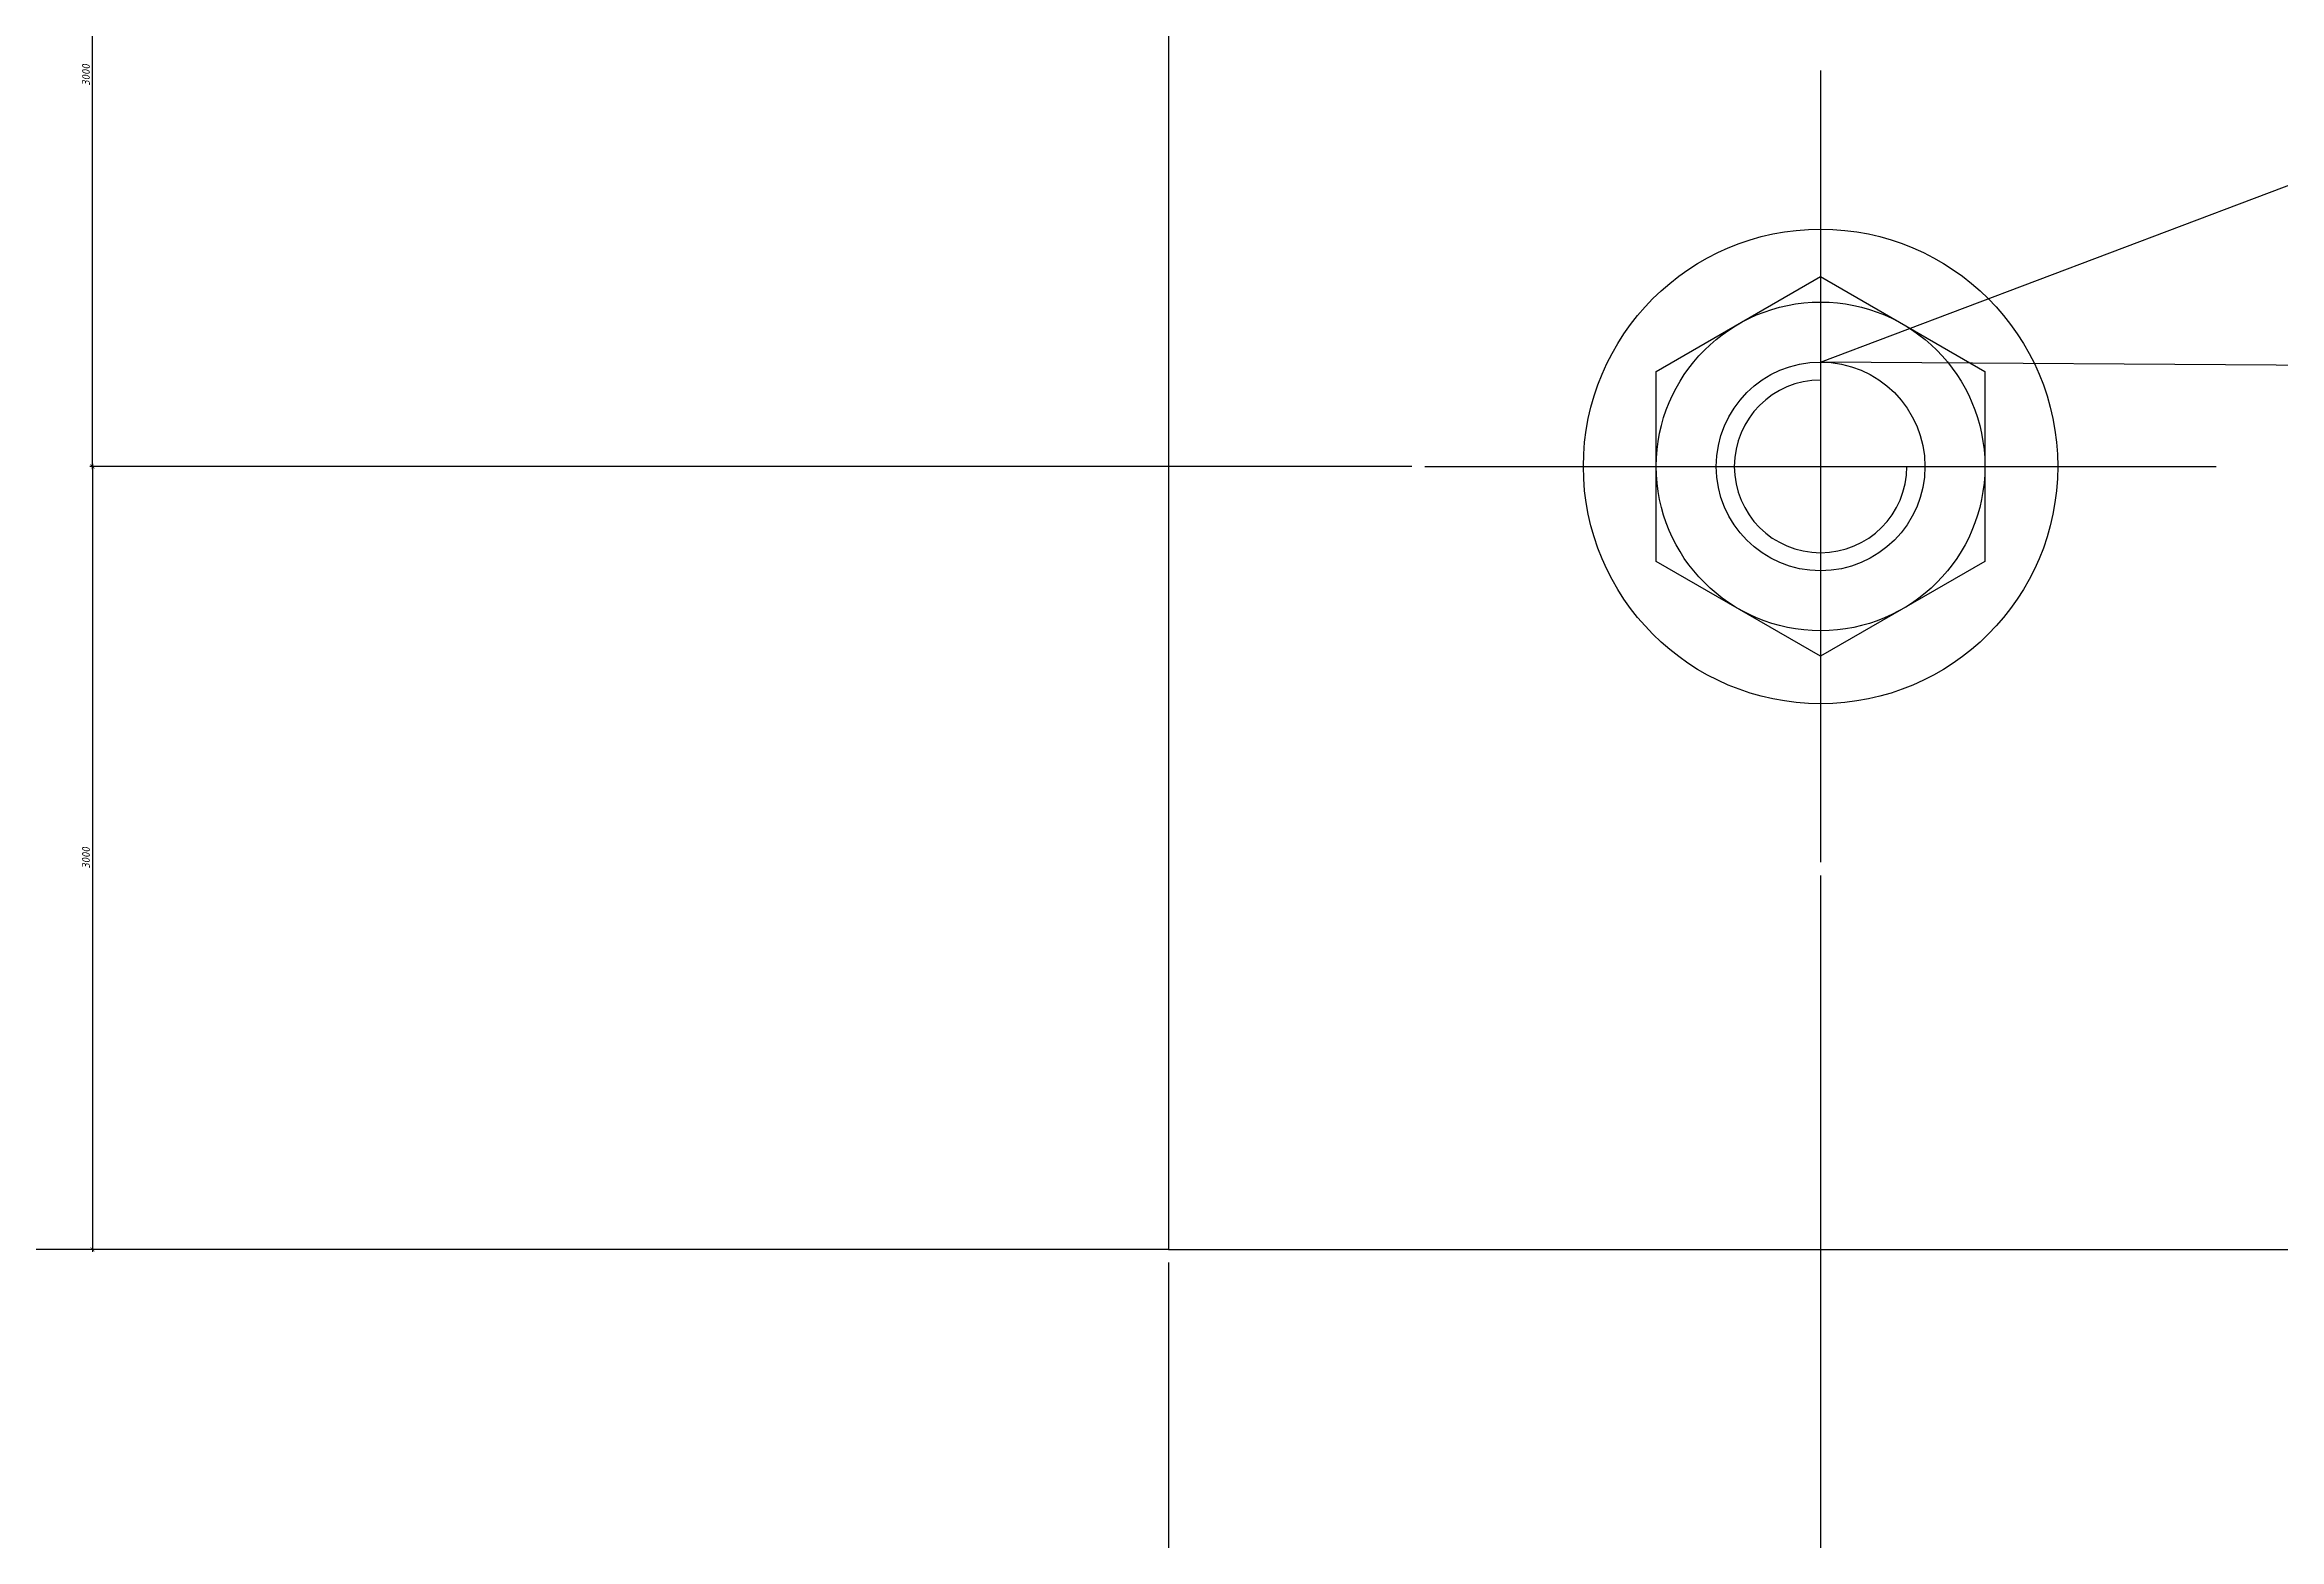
# Model space of a CAD drawing. Extents: x -483223 to 550073, y -164053 to -64662.
# Drawn here: x 378372 to 379228, y -159826 to -159253 of the extents above; entities that cross this region are included whole.
import ezdxf
from ezdxf import colors
from ezdxf.entities.mleader import LeaderData, LeaderLine
from ezdxf.math import Vec2, Vec3

# ---------------------------------------------------------------- set-up
doc = ezdxf.new("R2010")
doc.units = 0
doc.header["$MEASUREMENT"] = 0
doc.layers.get('0').update_dxf_attribs({"color": 40, "linetype": 'CONTINUOUS'})
doc.layers.get('Defpoints').update_dxf_attribs({"linetype": 'CONTINUOUS'})
doc.layers.add('Размры', color=7, linetype='CONTINUOUS')
doc.styles.add('ГОСТ', font='isocpeur.ttf', dxfattribs={"oblique": 10})
doc.dimstyles.new('10', dxfattribs={"dimtxt": 3, "dimasz": 1.5, "dimexe": 1, "dimexo": 5, "dimgap": 1, "dimtad": 1, "dimdec": 0, "dimlfac": 10, "dimzin": 0, "dimdsep": 46, "dimtxsty": 'ГОСТ', "dimblk": 'ARCHTICK', "dimcen": 0.09, "dimdle": 1, "dimadec": 0, "dimazin": 0, "dimtfac": 1, "dimtdec": 0, "dimtofl": 0, "dimtmove": 0, "dimatfit": 3, "dimfxl": 0.18, "dimtolj": 1, "dimtzin": 0, "dimarcsym": 0})

# ---------------------------------------------------------------- blocks, each defined once
blk = doc.blocks.new('_ArchTick')
at = {"color": 0, "linetype": 'ByBlock', "const_width": 0.15}
blk.add_lwpolyline([(-0.5, -0.5), (0.5, 0.5)], dxfattribs=at)
blk = doc.blocks.new('*D560')
at = {"layer": 'Defpoints', "color": 0, "transparency": 16777216}
for p in [(379052.55, -159566.74), (378802.55, -159715.05), (378802.55, -160465.05)]:
    blk.add_point(p, dxfattribs=at)
at = {"layer": 'Размры', "color": 0, "lineweight": -2, "transparency": 16777216}
for p, q in [((379052.55, -159571.74), (379052.55, -160466.05)), ((378802.55, -159720.05), (378802.55, -160466.05)), ((379053.55, -160465.05), (378801.55, -160465.05))]:
    blk.add_line(p, q, dxfattribs=at)
at = {"layer": 'Размры', "color": 0, "lineweight": -2, "transparency": 16777216, "xscale": 1.5, "yscale": 1.5, "zscale": 1.5, "rotation": 180}
blk.add_blockref('_ArchTick', (378802.55, -160465.05), dxfattribs=at)
at = {"layer": 'Размры', "color": 0, "lineweight": -2, "transparency": 16777216, "xscale": 1.5, "yscale": 1.5, "zscale": 1.5}
blk.add_blockref('_ArchTick', (379052.55, -160465.05), dxfattribs=at)
at = {"layer": 'Размры', "color": 0, "transparency": 16777216, "insert": (378927.55, -160462.55), "char_height": 3, "attachment_point": 5, "style": 'ГОСТ'}
blk.add_mtext('\\A1;2500', dxfattribs=at)
blk = doc.blocks.new('*D561')
at = {"layer": 'Defpoints', "color": 0, "transparency": 16777216}
for p in [(379052.55, -159566.74), (379552.55, -159880.66), (379552.55, -160465.05)]:
    blk.add_point(p, dxfattribs=at)
at = {"layer": 'Размры', "color": 0, "lineweight": -2, "transparency": 16777216}
for p, q in [((379052.55, -159571.74), (379052.55, -160466.05)), ((379552.55, -159885.66), (379552.55, -160466.05)), ((379051.55, -160465.05), (379553.55, -160465.05))]:
    blk.add_line(p, q, dxfattribs=at)
at = {"layer": 'Размры', "color": 0, "lineweight": -2, "transparency": 16777216, "xscale": 1.5, "yscale": 1.5, "zscale": 1.5, "rotation": 180}
blk.add_blockref('_ArchTick', (379052.55, -160465.05), dxfattribs=at)
at = {"layer": 'Размры', "color": 0, "lineweight": -2, "transparency": 16777216, "xscale": 1.5, "yscale": 1.5, "zscale": 1.5}
blk.add_blockref('_ArchTick', (379552.55, -160465.05), dxfattribs=at)
at = {"layer": 'Размры', "color": 0, "transparency": 16777216, "insert": (379302.55, -160462.55), "char_height": 3, "attachment_point": 5, "style": 'ГОСТ'}
blk.add_mtext('\\A1;5000', dxfattribs=at)
blk = doc.blocks.new('*D509')
at = {"layer": 'Defpoints', "color": 0, "transparency": 16777216}
for p in [(378802.55, -159715.05), (380302.55, -159715.05), (380302.55, -160815.05)]:
    blk.add_point(p, dxfattribs=at)
at = {"layer": 'Размры', "color": 0, "lineweight": -2, "transparency": 16777216}
for p, q in [((378802.55, -159720.05), (378802.55, -160816.05)), ((380302.55, -159720.05), (380302.55, -160816.05)), ((378801.55, -160815.05), (380303.55, -160815.05))]:
    blk.add_line(p, q, dxfattribs=at)
at = {"layer": 'Размры', "color": 0, "lineweight": -2, "transparency": 16777216, "xscale": 1.5, "yscale": 1.5, "zscale": 1.5, "rotation": 180}
blk.add_blockref('_ArchTick', (378802.55, -160815.05), dxfattribs=at)
at = {"layer": 'Размры', "color": 0, "lineweight": -2, "transparency": 16777216, "xscale": 1.5, "yscale": 1.5, "zscale": 1.5}
blk.add_blockref('_ArchTick', (380302.55, -160815.05), dxfattribs=at)
at = {"layer": 'Размры', "color": 0, "transparency": 16777216, "insert": (379552.55, -160812.55), "char_height": 3, "attachment_point": 5, "style": 'ГОСТ'}
blk.add_mtext('\\A1;15000', dxfattribs=at)
blk = doc.blocks.new('*D564')
at = {"layer": 'Defpoints', "color": 0, "transparency": 16777216}
for p in [(378390.13, -159115.05), (378802.55, -159115.05), (378900.86, -159415.05)]:
    blk.add_point(p, dxfattribs=at)
at = {"layer": 'Размры', "color": 0, "lineweight": -2, "transparency": 16777216}
for p, q in [((378797.55, -159115.05), (378389.13, -159115.05)), ((378390.13, -159416.05), (378390.13, -159114.05)), ((378895.86, -159415.05), (378389.13, -159415.05))]:
    blk.add_line(p, q, dxfattribs=at)
at = {"layer": 'Размры', "color": 0, "lineweight": -2, "transparency": 16777216, "xscale": 1.5, "yscale": 1.5, "zscale": 1.5}
for p, rotation in [((378390.13, -159115.05), 90), ((378390.13, -159415.05), 270)]:
    blk.add_blockref('_ArchTick', p, dxfattribs=dict(at, rotation=rotation))
at = {"layer": 'Размры', "color": 0, "transparency": 16777216, "insert": (378387.63, -159265.05), "char_height": 3, "attachment_point": 5, "rotation": 90, "style": 'ГОСТ'}
blk.add_mtext('\\A1;3000', dxfattribs=at)
blk = doc.blocks.new('*D511')
at = {"layer": 'Defpoints', "color": 0, "transparency": 16777216}
for p in [(378900.86, -159415.05), (378390.13, -159715.05), (378802.55, -159715.05)]:
    blk.add_point(p, dxfattribs=at)
at = {"layer": 'Размры', "color": 0, "lineweight": -2, "transparency": 16777216}
for p, q in [((378895.86, -159415.05), (378389.13, -159415.05)), ((378390.13, -159414.05), (378390.13, -159716.05)), ((378797.55, -159715.05), (378389.13, -159715.05))]:
    blk.add_line(p, q, dxfattribs=at)
at = {"layer": 'Размры', "color": 0, "lineweight": -2, "transparency": 16777216, "xscale": 1.5, "yscale": 1.5, "zscale": 1.5}
for p, rotation in [((378390.13, -159415.05), 90), ((378390.13, -159715.05), 270)]:
    blk.add_blockref('_ArchTick', p, dxfattribs=dict(at, rotation=rotation))
at = {"layer": 'Размры', "color": 0, "transparency": 16777216, "insert": (378387.63, -159565.05), "char_height": 3, "attachment_point": 5, "rotation": 90, "style": 'ГОСТ'}
blk.add_mtext('\\A1;3000', dxfattribs=at)

msp = doc.modelspace()

# ---------------------------------------------------------------- linework, layer by layer
for p, q in [((379052.5529, -159263.3624), (379052.5529, -159566.7406)), ((378900.8638, -159415.0515), (379204.242, -159415.0515)), ((378802.5529, -159715.0515), (377964.2631, -159715.0515))]:
    msp.add_line(p, q)
for points in [[(378802.5529, -159715.0515), (380302.5529, -159715.0515), (380302.5529, -159090.0515), (378802.5529, -159090.0515)], [(379052.5529, -159342.3242), (379115.5366, -159378.6879), (379115.5366, -159451.4151), (379052.5529, -159487.7788), (378989.5692, -159451.4151), (378989.5692, -159378.6879)]]:
    msp.add_lwpolyline(points, close=True)
for radius in [90.9091, 62.9837, 40]:
    msp.add_circle((379052.5529, -159415.0515), radius)
msp.add_arc((379052.5529, -159415.0515), 33.0753, 90, 0)

# ---------------------------------------------------------------- dimensions: what is measured, and where the dimension line sits
at = {"layer": 'Размры'}
for base, p2, angle, picture, middle in [((378390.126, -159115.0515), (378802.5529, -159115.0515), 90, '*D564', (378387.626, -159265.0515)), ((378390.126, -159715.0515), (378802.5529, -159715.0515), 270, '*D511', (378387.626, -159565.0515))]:
    dim = msp.add_linear_dim(base=base, p1=(378900.8638, -159415.0515), p2=p2, angle=angle, dimstyle='10', dxfattribs=at)
    dim.commit()
    dim.dimension.update_dxf_attribs({"geometry": picture, "text_midpoint": middle})
for base, p1, p2, picture, middle in [((378802.5529, -160465.0515), (379052.5529, -159566.7406), (378802.5529, -159715.0515), '*D560', (378927.5529, -160462.5515)), ((379552.5529, -160465.0515), (379052.5529, -159566.7406), (379552.5529, -159880.658), '*D561', (379302.5529, -160462.5515)), ((380302.5529, -160815.0515), (378802.5529, -159715.0515), (380302.5529, -159715.0515), '*D509', (379552.5529, -160812.5515))]:
    dim = msp.add_linear_dim(base=base, p1=p1, p2=p2, dimstyle='10', dxfattribs=at)
    dim.commit()
    dim.dimension.update_dxf_attribs({"geometry": picture, "text_midpoint": middle})

# ---------------------------------------------------------------- leaders
ml = msp.add_multileader_mtext('Standard')
ml.set_content('Болты М16', color=256)
ml.set_leader_properties()
ml.build(insert=Vec2(0, 0))
ml.multileader.update_dxf_attribs({"text_right_attachment_type": 6, "dogleg_length": 0.36, "arrow_head_size": 9})
ctx = ml.context
ctx.base_point, ctx.char_height, ctx.arrow_head_size, ctx.landing_gap_size, ctx.plane_origin = Vec3(380360.78, -158887.7065), 100, 9, 4.5, Vec3(382658.2696, -158562.4059)
ctx.right_attachment = 6
notes = []
notes.append((ctx, [(1, (1, 1, 0), (380342.78, -158887.7065), (1, 0), 18, [(0, [(380052.5529, -159381.9762), (379052.5529, -159375.0515)], 0, [])])]))
ctx.mtext.insert, ctx.mtext.flow_direction = Vec3(380365.28, -158837.7065), 5
for ctx, leaders in notes:
    for number, flags, end, landing, length, lines in leaders:
        leader = LeaderData()
        leader.index, (leader.has_last_leader_line, leader.has_dogleg_vector, leader.attachment_direction) = number, flags
        leader.last_leader_point, leader.dogleg_vector, leader.dogleg_length = Vec3(end), Vec3(landing), length
        for number, points, colour, breaks in lines:
            line = LeaderLine()
            line.index, line.vertices, line.color, line.breaks = number, Vec3.list(points), colors.encode_raw_color(colour), breaks
            leader.lines.append(line)
        ctx.leaders.append(leader)

doc.saveas('drawing.dxf')
